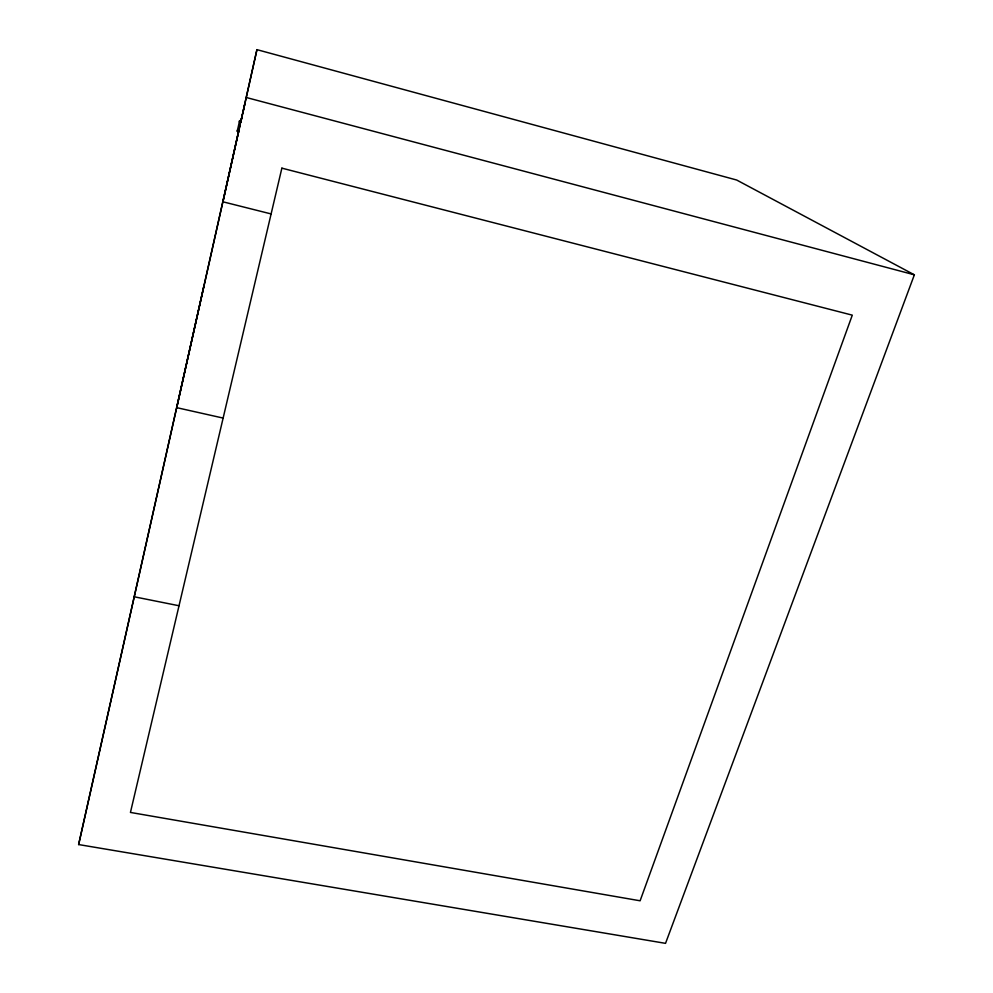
<?xml version="1.0" encoding="UTF-8"?>
<svg xmlns="http://www.w3.org/2000/svg" width="993" height="993" viewBox="0 0 993 993"><rect width="100%" height="100%" fill="white"/><g stroke="black" fill="none" stroke-linecap="round" stroke-linejoin="round"><path stroke-width="1.49" d="M238.01 134.415L238.928 130.269M241.15 120.401L242.441 114.605M242.863 112.83L244.663 104.687M78.633 844.559L256.939 49.65L736.657 180.018L914.367 274.813L665.533 943.35L78.633 844.559L240.07 125.168M203.751 286.629L176.754 407.664L223.127 418.078M271.114 213.929L222.978 201.815L238.568 131.56L237.253 131.225L239.623 120.65L241.014 121.009L240.74 122.263L239.338 121.903L239.623 120.65M240.703 122.3L256.939 49.65M240.865 121.642L241.584 118.452M237.253 131.225L237.55 129.909M134.278 596.793L179.013 605.755M246.388 97.525L914.367 274.813M281.875 168.152L130.443 812.435L640.113 900.788L852.292 315.153L281.875 168.152"/></g></svg>
